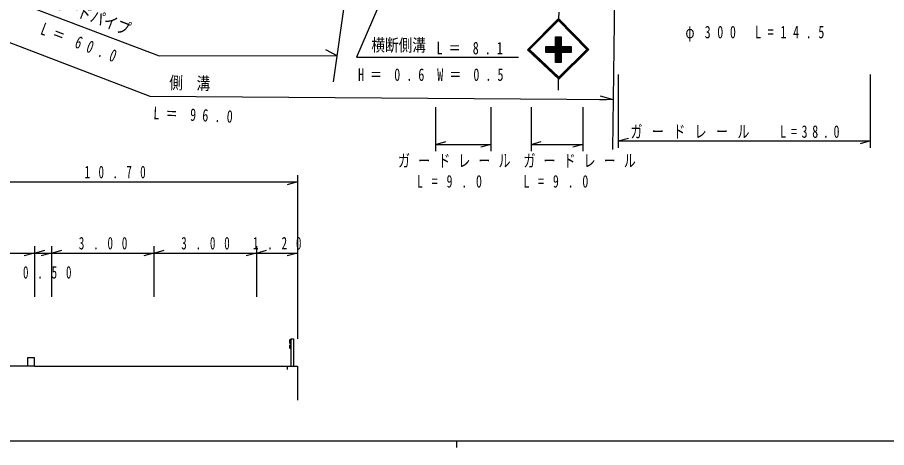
# Model space of a CAD drawing. Units: millimetres, scale not verified. Extents: x 40000 to 680000, y 20000 to 380000.
# Drawn here: x 103672 to 230990, y 204000 to 267094 of the extents above; entities that cross this region are included whole.
import ezdxf
from ezdxf.enums import TextEntityAlignment as Align

# ---------------------------------------------------------------- set-up
doc = ezdxf.new("R2010")
doc.units = ezdxf.units.MM
doc.header["$LTSCALE"] = 1000
doc.layers.add('M-BGD', color=7, linetype='Continuous', lineweight=25)
doc.layers.add('M-TTL-BAND', color=7, linetype='Continuous', lineweight=25)
doc.styles.add('ＭＳ ゴシック', font='')
doc.styles.get('ＭＳ ゴシック').set_extended_font_data('MS Gothic')

msp = doc.modelspace()

# ---------------------------------------------------------------- linework, layer by layer
at = {"layer": 'M-BGD'}
for p, q in [((154043, 286532), (149916, 257638)), ((191225, 277497), (190820, 247706)), ((102501, 269825), (124452, 261435)), ((182984, 267839), (182949, 266914)), ((182949, 266914), (178392, 262356)), ((178432, 262318), (182967, 266781)), ((182872, 266837), (178568, 262404)), ((182948, 266630), (178679, 262361)), ((187091, 262402), (182948, 266630)), ((187372, 262401), (182949, 266914)), ((187226, 262364), (182956, 266792)), ((98709, 264851), (123051, 255547)), ((182501, 264251), (183301, 264251)), ((182501, 260453), (182501, 264251)), ((182501, 264169), (182583, 260515)), ((182623, 264251), (182643, 260495)), ((182722, 264251), (182722, 260515)), ((182842, 264251), (182802, 260475)), ((182941, 264251), (182941, 260515)), ((183080, 264251), (183020, 260515)), ((183024, 264172), (183070, 263644)), ((183159, 264251), (183159, 260515)), ((183229, 264172), (183159, 260539)), ((183301, 264251), (183301, 260453)), ((148778, 262393), (150465, 261482)), ((178392, 262356), (182994, 258022)), ((178539, 262373), (183016, 258114)), ((178679, 262361), (182989, 258301)), ((181028, 262772), (181028, 261972)), ((184826, 262772), (181028, 262772)), ((181028, 262699), (184739, 262699)), ((181028, 262580), (184739, 262600)), ((181028, 262461), (184739, 262461)), ((181028, 262322), (184739, 262401)), ((181028, 262222), (184680, 262302)), ((182986, 258143), (187266, 262404)), ((182989, 258301), (187091, 262402)), ((182994, 258022), (187372, 262401)), ((183859, 262531), (184738, 262600)), ((184724, 262561), (184660, 262594)), ((184782, 262092), (184721, 262598)), ((184826, 261972), (184826, 262772)), ((124452, 261435), (150465, 261482)), ((181028, 262183), (184700, 262222)), ((181028, 262083), (184739, 262123)), ((181028, 261972), (184826, 261972)), ((184108, 262048), (184708, 262123)), ((184607, 262092), (184738, 261972)), ((183301, 260453), (182501, 260453)), ((183229, 260539), (183301, 260964)), ((191659, 258724), (191659, 247971)), ((228626, 247971), (228626, 258724)), ((182949, 256426), (182949, 258112)), ((123051, 255547), (190920, 255054)), ((164913, 253920), (164913, 247458)), ((173065, 247458), (173065, 253920)), ((178915, 253920), (178915, 247458)), ((186533, 247458), (186533, 253920)), ((164913, 248458), (166413, 248878)), ((164913, 248458), (173065, 248458)), ((173065, 248458), (171565, 248038)), ((178915, 248458), (180415, 248878)), ((178915, 248458), (186533, 248458)), ((186533, 248458), (185033, 248038)), ((191659, 248971), (193159, 249391)), ((191659, 248971), (228626, 248971)), ((228626, 248971), (227126, 248551)), ((144678, 243972), (144678, 219939)), ((91178, 242972), (144678, 242972)), ((144678, 242972), (143178, 242552)), ((106178, 233538), (106178, 226132)), ((108678, 233538), (108678, 226132)), ((123678, 233538), (123678, 226132)), ((138678, 233538), (138678, 226132)), ((144678, 233538), (144678, 226132)), ((91178, 232538), (106178, 232538)), ((106178, 232538), (104678, 232118)), ((106178, 232538), (107678, 232958)), ((106178, 232538), (108678, 232538)), ((108678, 232538), (107178, 232118)), ((108678, 232538), (110178, 232958)), ((108678, 232538), (123678, 232538)), ((123678, 232538), (122178, 232118)), ((123678, 232538), (125178, 232958)), ((123678, 232538), (138678, 232538)), ((138678, 232538), (137178, 232118)), ((138678, 232538), (140178, 232958)), ((138678, 232538), (144678, 232538)), ((144678, 232538), (143178, 232118)), ((106178, 217189), (105178, 217189)), ((105178, 217189), (105178, 215939)), ((106178, 215939), (106178, 217189)), ((106178, 215939), (91178, 215939)), ((143178, 215939), (143178, 215439))]:
    msp.add_line(p, q, dxfattribs=at)
for points in [[(165038, 288442), (153342, 261266), (177060, 261266)], [(189031, 255571), (190920, 255054), (188965, 254930)], [(143753, 218439), (143573, 218589), (143573, 219039), (143753, 219189), (143573, 219339), (143573, 219789), (143753, 219939)], [(143753, 215939), (143753, 219939), (144103, 219939), (144103, 215939)], [(106178, 215939), (108678, 215939), (123678, 215939), (138678, 215939)], [(138678, 215939), (143178, 215939), (144678, 215939), (144678, 210939)]]:
    msp.add_lwpolyline(points, dxfattribs=at)
at = {"layer": 'M-TTL-BAND'}
for p, q in [((40000, 205000), (579000, 205000)), ((168000, 205000), (168000, 204000))]:
    msp.add_line(p, q, dxfattribs=at)

# ---------------------------------------------------------------- texts
at = {"layer": 'M-BGD', "style": 'ＭＳ ゴシック', "width": 0.8}
for s, rotation, p in [('ガードパイプ', 339.1, (108383, 268158)), ('側\u3000溝', 358.5, (125882, 256072))]:
    msp.add_text(s, height=1833, rotation=rotation, dxfattribs=at).set_placement(p, align=Align.BOTTOM_LEFT)
msp.add_text('横断側溝', height=1833, dxfattribs=at).set_placement((155522, 261558), align=Align.BOTTOM_LEFT)
at = {"layer": 'M-BGD', "char_height": 1833, "attachment_point": 7, "style": 'ＭＳ ゴシック'}
for s, insert, rotation in [('\\T2.05;\\W0.7;L＝60.0', (106915, 264635), 339), ('\\T2.05;\\W0.7;L＝96.0', (123567, 252136), 357.4)]:
    msp.add_mtext(s, dxfattribs=dict(at, insert=insert, rotation=rotation))
for s, insert in [('\\T2.12;\\W0.7;φ300\\~L=14.5', (201525, 263527)), ('\\T2.02;\\W0.7;L＝8.1', (165077, 261646)), ('\\T2.02;\\W0.7;H＝0.6', (153575, 257753)), ('\\T2.02;\\W0.7;W＝0.5', (165166, 257753)), ('\\T1.79;\\W0.7;ガードレール\u3000L=38.0', (193475, 249326)), ('\\T1.68;\\W0.7;ガードレール', (159441, 245051)), ('\\T1.68;\\W0.7;ガードレール', (177797, 245051)), ('\\T2.51;\\W0.65;10.70', (113518, 243472)), ('\\T2.47;\\W0.7;L=9.0', (162219, 242110)), ('\\T2.47;\\W0.7;L=9.0', (177797, 242110)), ('\\T2.59;\\W0.65;3.00', (112668, 233038)), ('\\T2.59;\\W0.65;3.00', (127668, 233038)), ('\\T2.59;\\W0.65;1.20', (138168, 233038)), ('\\T2.59;\\W0.65;0.50', (104490, 228763))]:
    msp.add_mtext(s, dxfattribs=dict(at, insert=insert))

doc.saveas('drawing.dxf')
